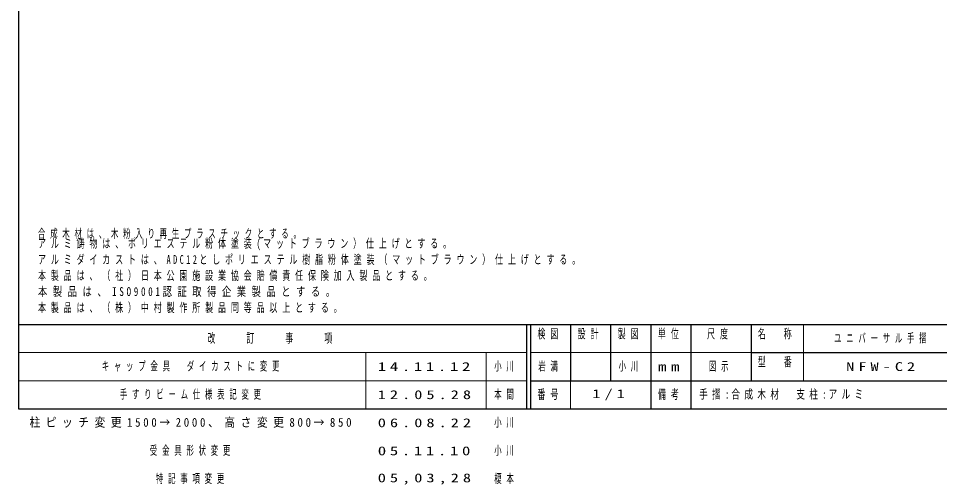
# Model space of a CAD drawing. Units: millimetres on the paper, scale 1:20. Extents: x -365 to 0, y -19 to 257.
# Drawn here: x -365 to -135.6, y -18.9 to 97.3 of the extents above; entities that cross this region are included whole.
import ezdxf

# ---------------------------------------------------------------- set-up
doc = ezdxf.new("R2010")
doc.units = ezdxf.units.MM
doc.layers.add('99', color=7, linetype='Continuous')
doc.layers.add('CLASS1', color=7, linetype='Continuous')
doc.layers.add('NAKAMURA図枠', color=7, linetype='Continuous', lineweight=13)
doc.styles.add('ＭＳ ゴシック', font='')
doc.styles.get('ＭＳ ゴシック').set_extended_font_data('MS Gothic')

msp = doc.modelspace()

# ---------------------------------------------------------------- linework, layer by layer
at = {"layer": 'NAKAMURA図枠', "color": 20, "lineweight": 25}
for p, q in [((-365, 257), (-365, 0)), ((-365, 21), (0, 21)), ((-365, 0), (0, 0))]:
    msp.add_line(p, q, dxfattribs=at)
at = {"layer": 'NAKAMURA図枠', "color": 3, "lineweight": 25}
for p, q in [((-238.5, 21), (-238.5, 0)), ((-237.5, 21), (-237.5, 0)), ((-227.5, 21), (-227.5, 7)), ((-217.5, 21), (-217.5, 7)), ((-207.5, 21), (-207.5, 0)), ((-197.5, 21), (-197.5, 7)), ((-182.5, 21), (-182.5, 7)), ((-182.5, 14), (-70, 14)), ((-237.5, 7), (0, 7)), ((-197.5, 7), (-197.5, 0))]:
    msp.add_line(p, q, dxfattribs=at)
at = {"layer": 'NAKAMURA図枠'}
for p, q in [((-169.5, 21), (-169.5, 7)), ((-365, 14), (-238.5, 14)), ((-278.5, 14), (-278.5, 0)), ((-248.5, 14), (-248.5, 0)), ((-237.5, 14), (-182.5, 14)), ((-365, 7), (-238.5, 7)), ((-227.5, 7), (-227.5, 0))]:
    msp.add_line(p, q, dxfattribs=at)

# ---------------------------------------------------------------- texts
at = {"layer": '99', "char_height": 2.199, "style": 'ＭＳ ゴシック'}
for s, insert, attachment_point in [('\\T1.64;\\W0.6;ユニバーサル手摺', (-149.75, 17.5), 5), ('\\T1.64;\\W0.6;キャップ金具\u3000ダイカストに変更', (-344.25, 10.5), 4), ('\\T1.43;\\W1.4;14.11.12', (-275.5, 10.5), 4), ('\\T1.64;\\W0.6;小川', (-246.5, 10.5), 4), ('\\T1.64;\\W0.6;岩満', (-232.5, 10.5), 5), ('\\T1.64;\\W0.6;小川', (-212.5, 10.5), 5), ('\\T1.64;\\W0.6;図示', (-190, 10.5), 5), ('\\T1.5;\\W1.35;NFW-C2', (-149.75, 10.5), 5), ('\\T1.64;\\W0.6;手すりビーム仕様表記変更', (-339.75, 3.5), 4), ('\\T1.5;\\W1.35;12.05.28', (-275.5, 3.5), 4), ('\\T1.64;\\W0.6;本間', (-246.5, 3.5), 4), ('\\T1.5;\\W1.35;1/1', (-217.5, 3.5), 5), ('\\T1.5;\\W0.7;手摺:合成木材\u3000支柱:アルミ', (-174.5, 3.5), 5), ('\\T1.5;\\W0.9;柱ピッチ変更1500→2000、高さ変更800→850', (-362.25, -3.5), 4), ('\\T1.64;\\W0.6;小川', (-246.5, -3.5), 4), ('\\T1.5;\\W1.35;06.08.22', (-275.5, -3.5), 4), ('\\T1.64;\\W0.6;受金具形状変更', (-332.25, -10.5), 4), ('\\T1.64;\\W0.6;小川', (-246.5, -10.5), 4), ('\\T1.43;\\W1.4;05.11.10', (-275.5, -10.5), 4), ('\\T1.64;\\W0.6;特記事項変更', (-330.75, -17.5), 4), ('\\T1.64;\\W0.6;榎本', (-246.5, -17.5), 4), ('\\T1.5;\\W1.35;05,03,28', (-275.5, -17.5), 4)]:
    msp.add_mtext(s, dxfattribs=dict(at, insert=insert, attachment_point=attachment_point))
at = {"layer": 'CLASS1', "char_height": 2.199, "style": 'ＭＳ ゴシック'}
for s, insert, attachment_point in [('\\T1.64;\\W0.6;合成木材は、木粉入り再生プラスチックとする。', (-360.123, 42.31), 7), ('\\T1.6;\\W0.65;アルミ鋳物は、ポリエステル粉体塗装(マットブラウン）仕上げとする。', (-360.123, 42.31), 1), ('\\T1.6;\\W0.65;アルミダイカストは、ADC12としポリエステル樹脂粉体塗装（マットブラウン）仕上げとする。', (-360.123, 38.31), 1), ('\\T1.6;\\W0.65;本製品は、（社）日本公園施設業協会賠償責任保険加入製品とする。', (-360.123, 34.31), 1), ('\\T1.6;\\W0.75;本製品は、ISO9001認証取得企業製品とする。', (-360.123, 30.31), 1), ('\\T1.6;\\W0.65;本製品は、（株）中村製作所製品同等品以上とする。', (-360.123, 26.31), 1)]:
    msp.add_mtext(s, dxfattribs=dict(at, insert=insert, attachment_point=attachment_point))
at = {"layer": 'NAKAMURA図枠', "char_height": 2.346, "style": 'ＭＳ ゴシック'}
for s, insert, attachment_point in [('\\T1.64;\\W0.6;改\u3000\u3000訂\u3000\u3000事\u3000\u3000項', (-301.75, 17.5), 5), ('\\T1.64;\\W0.6;検図', (-232.5, 19.9), 2), ('\\T1.64;\\W0.6;設計', (-222.5, 19.9), 2), ('\\T1.64;\\W0.6;製図', (-212.5, 19.9), 2), ('\\T1.64;\\W0.6;単位', (-202.5, 19.9), 2), ('\\T1.64;\\W0.6;尺度', (-190.25, 19.9), 2), ('\\T1.64;\\W0.6;名\u3000称', (-176, 19.9), 2), ('\\T1.64;\\W0.6;型\u3000番', (-176, 12.9), 2), ('\\T1.5;\\W1.35;mm', (-202.5, 10.5), 5), ('\\T1.64;\\W0.6;番号', (-232.5, 3.5), 5), ('\\T1.64;\\W0.6;備考', (-202.5, 3.5), 5)]:
    msp.add_mtext(s, dxfattribs=dict(at, insert=insert, attachment_point=attachment_point))

doc.saveas('drawing.dxf')
